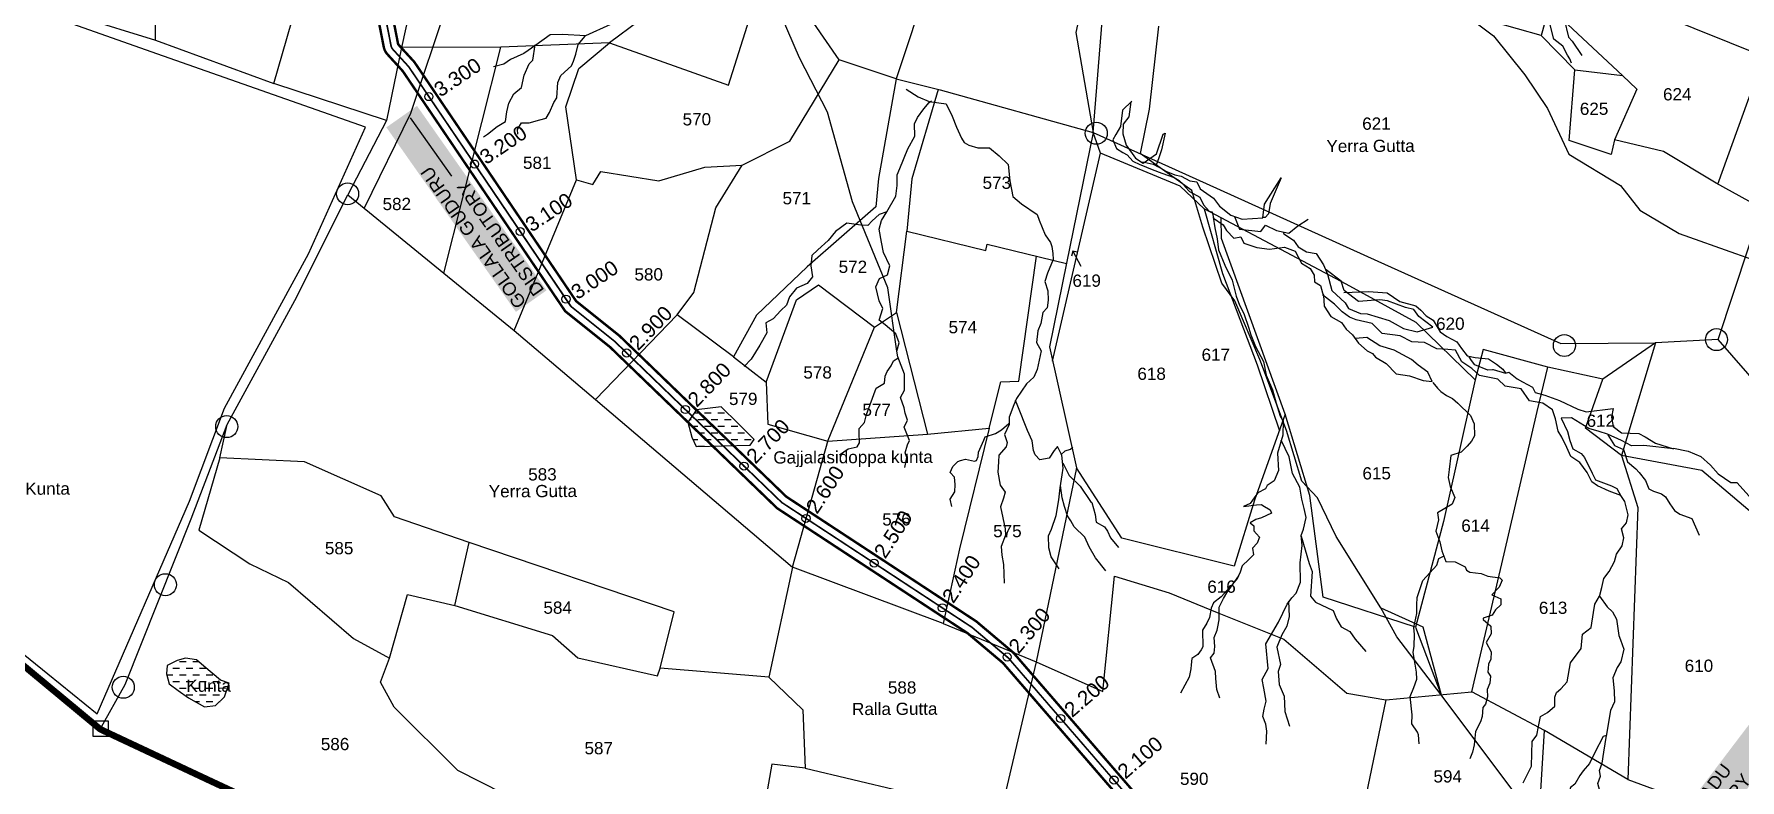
# Model space of a CAD drawing. Header units: inches. Extents: x 208632 to 221797, y 1591440 to 1598854.
# Drawn here: x 211073 to 213166, y 1592909 to 1593824 of the extents above; entities that cross this region are included whole.
import ezdxf
from ezdxf.enums import TextEntityAlignment as Align

# ---------------------------------------------------------------- set-up
doc = ezdxf.new("R2010")
doc.units = ezdxf.units.IN
doc.header["$LTSCALE"] = 15
doc.header["$MEASUREMENT"] = 0
doc.header["$PDMODE"] = 32
doc.header["$PDSIZE"] = 10
doc.linetypes.add('HIDDEN2', pattern=[0.1875, 0.125, -0.0625])
for name, color, linetype in [('BOUNDRY STONES', 240, 'Continuous'), ('CANAL1', 7, 'Continuous'), ('CSMark', 72, 'Continuous'), ('PAPER SIZE', 5, 'Continuous'), ('PLOTS', 7, 'Continuous'), ('PLOTS NO', 7, 'Continuous'), ('ROADS', 1, 'Continuous'), ('STREAMS', 4, 'Continuous'), ('STRUCTURE', 5, 'Continuous'), ('text2', 7, 'Continuous'), ('VILLAGE BOUNDRY', 5, 'Continuous')]:
    doc.layers.add(name, color=color, linetype=linetype)
doc.styles.add('FONT1', font='Arial')
doc.styles.get("Standard").update_dxf_attribs({"font": 'arial.ttf'})
doc.dimstyles.get("Standard").update_dxf_attribs({"dimtxt": 0.18, "dimasz": 0.18, "dimexe": 0.18, "dimexo": 0.0625, "dimgap": 0.09, "dimtad": 0, "dimtih": 1, "dimtoh": 1, "dimdec": 4, "dimzin": 0, "dimdsep": 46, "dimtxsty": 'Standard', "dimcen": 0.09, "dimadec": 0, "dimazin": 0, "dimtfac": 1, "dimtdec": 4, "dimtofl": 0, "dimtmove": 0, "dimatfit": 3, "dimfxl": 1, "dimtolj": 1, "dimtzin": 0, "dimarcsym": 0})
pattern_1 = [(0.239895, (173772.8955, 1588738.121), (8.136504, 8.2049252), [8.1707862, -8.1707862])]

# ---------------------------------------------------------------- blocks, each defined once
blk = doc.blocks.new('GGGGGFDGG')
at = {"layer": 'PLOTS NO', "color": 0}
for points in [[(17673.9, 8953.1), (17670.6, 8947.5), (17677, 8943.1)], [(17670.6, 8947.5), (17695.6, 8952)]]:
    blk.add_lwpolyline(points, dxfattribs=at)

msp = doc.modelspace()

# ---------------------------------------------------------------- hatches: boundary and pattern name
at = {"layer": 'STREAMS'}
h = msp.add_hatch(dxfattribs=at)
h.set_pattern_fill('DASH', color=4, scale=65.36629, angle=0.2399)
h.set_pattern_definition(pattern_1)
h.paths.add_polyline_path([(211885, 1593317.7), (211951.3, 1593319.5), (211956.3, 1593326.4), (211936.6, 1593346), (211915.9, 1593366.5), (211885.4, 1593362.9), (211874.9, 1593347.8), (211879.6, 1593329.2)])
h = msp.add_hatch(dxfattribs=at)
h.set_pattern_fill('DASH', color=4, scale=65.36629, angle=0.2399)
h.set_pattern_definition(pattern_1)
h.paths.add_polyline_path([(211235.1, 1593038.9), (211238.1, 1593026.5), (211249.5, 1593018.5), (211261.9, 1593009.6), (211281.6, 1592998.4), (211295.3, 1592999.9), (211306.2, 1593010.6), (211311.9, 1593027.4), (211301.3, 1593031), (211280.8, 1593048.5), (211271.9, 1593056.1), (211258.3, 1593058.3), (211248.2, 1593055.5), (211235.8, 1593049)])

# ---------------------------------------------------------------- linework, layer by layer
at = {"layer": 'BOUNDRY STONES'}
msp.add_lwpolyline([(211163.7, 1592981), (211144.5, 1592980.9), (211144.5, 1592962.3), (211163.8, 1592962.4)], close=True, dxfattribs=at)
for centre in [(212376.1, 1593702.1), (211457.2, 1593627.8), (213137.2, 1593449), (212950.5, 1593441.7), (211308.9, 1593342.3), (211233.7, 1593148.3), (211181.9, 1593022.5)]:
    msp.add_circle(centre, 13.5, dxfattribs=at)
at = {"layer": 'CANAL1', "color": 200, "linetype": 'ByBlock', "ltscale": 40, "const_width": 3}
for points in [[(212439.8, 1592846.2), (212261.7, 1593052.1), (212218.1, 1593088.8), (211984.4, 1593242.1), (211779.1, 1593440), (211724.3, 1593483.8), (211524.9, 1593778.4), (211506.2, 1593798.9, -0.137358), (211501.6, 1593808), (211491.7, 1593858.6)], [(212453.6, 1592857.8), (212274.3, 1593064.9), (212228.9, 1593103.2), (211995.6, 1593256.3), (211790.9, 1593453.6), (211737.7, 1593496.2), (211539.1, 1593789.6), (211519.3, 1593811.2), (211509.4, 1593861.7, 0.150114)]]:
    msp.add_lwpolyline(points, format="xyb", dxfattribs=at)
at = {"layer": 'CANAL1', "color": 1, "linetype": 'HIDDEN2', "ltscale": 5, "const_width": 2}
msp.add_lwpolyline([(212446.6, 1592852.1), (212268, 1593058.5), (212223.5, 1593096), (211990, 1593249.2), (211785, 1593446.8), (211731, 1593490), (211532, 1593784), (211512.9, 1593804.9, -0.137358), (211510.5, 1593809.7), (211500.6, 1593860, 0.150114)], format="xyb", dxfattribs=at)
at = {"layer": 'CSMark', "linetype": 'Continuous'}
for p in [(211557, 1593747.1), (211613, 1593664.3), (211669.1, 1593581.5), (211725.2, 1593498.6), (211799.7, 1593432.6), (211871.7, 1593363.2), (211943.7, 1593293.8), (212019.8, 1593229.6), (212103.4, 1593174.8), (212187.1, 1593119.9), (212266.6, 1593059.6), (212332.3, 1592984.2), (212397.7, 1592908.6)]:
    msp.add_point(p, dxfattribs=at)
at = {"layer": 'PLOTS'}
for points in [[(212372.3, 1593703.1), (212388.9, 1593910.7), (212393.7, 1594075.2), (212456.4, 1594170.7), (212351.5, 1594302.5), (212294, 1594335.8), (212261.1, 1594349.1), (212290.9, 1594434.3)], [(210914.2, 1594378.4), (210936.4, 1594352.9), (211029.5, 1594175.5), (211077.8, 1594080.6), (211121.6, 1593889.4), (211128.7, 1593845.1), (211221.6, 1593816.4), (211223.1, 1594061.7)], [(212045.8, 1594380.8), (212044.2, 1594315.9), (212067.5, 1594247.3), (212092.5, 1594227.3), (212133.2, 1594189.1), (212205, 1594105.6), (212210, 1594060.9), (212241.1, 1594050.3), (212279, 1593987.9), (212367.9, 1593903.8), (212350.9, 1593825.9), (212372.3, 1593703.1), (212339.6, 1593542.9), (212318.6, 1593440), (212351.8, 1593291.5), (212302.1, 1593053.7), (212254, 1592848.3), (212317.5, 1592848.9), (212309, 1592747.6)], [(211796.9, 1594102.9), (211794, 1594084.5), (211737.5, 1594069), (211734.4, 1594098.5), (211684, 1594096.3), (211656, 1594003.6), (211689, 1594006.2), (211631.5, 1593931.3), (211686.6, 1593912.7), (211695.6, 1593940.2), (211796.6, 1593909.9), (211846.4, 1593914.7), (211814.9, 1593839.9), (211778.6, 1593812.9), (211645.1, 1593807.6), (211523.3, 1593807.5), (211505, 1593717.6), (211366.7, 1593763.2), (211427, 1593971.6), (211549.8, 1593928.3), (211523.3, 1593807.5)], [(212921.9, 1593822), (212863.9, 1593838.3), (212695, 1594003.2), (212741.8, 1594084.8), (212834.8, 1594037.1), (212863.5, 1594105.5)], [(212239.8, 1594050.8), (212170.6, 1593889.9), (212130.4, 1593769), (212060.7, 1593792.2), (212029.3, 1593837.1)], [(212903.8, 1594065.9), (212950.8, 1593994.9), (212946.4, 1593909.5), (212921.9, 1593822), (212963.2, 1593779.8)], [(213195.4, 1593796.3), (213068.2, 1593847.5), (213076.7, 1593878.8), (212986.2, 1593921.2), (212963.7, 1593942), (212997.6, 1594049.9)], [(211575.5, 1593530.5), (211661.8, 1593460.2), (211738, 1593645.1), (211725.1, 1593734.7), (211741, 1593781.5), (211778.6, 1593812.9), (211924.8, 1593761.2), (211970.5, 1593906.2), (211923.1, 1593961.9)], [(213138.8, 1593639.8), (213249.4, 1593945.7)], [(213021.7, 1593773), (212954.9, 1593835.7), (212986.2, 1593921.2)], [(211221.6, 1593816.4), (211366.7, 1593763.2)], [(211505, 1593717.6), (211457.7, 1593626.4), (211575.5, 1593530.5), (211645.1, 1593807.6)], [(211738, 1593645.1), (211758.3, 1593639.3), (211767.9, 1593655.3), (211839.4, 1593643.8), (211895.5, 1593660.5), (211941.5, 1593662.8), (212000, 1593692.5), (212060.7, 1593792.2)], [(213139.2, 1593449.1), (213195.7, 1593619.5), (213176.8, 1593618.7), (213136.7, 1593641), (213072.3, 1593679.6), (213012.2, 1593694.1), (213007.8, 1593676.1), (212956.2, 1593693.2), (212963.2, 1593779.8), (213021.7, 1593773), (213039.3, 1593756.3), (213012.2, 1593694.1)], [(212130.4, 1593769), (212108.8, 1593646.8), (212105.4, 1593611.8), (212021.1, 1593538.4), (211958.9, 1593479), (211930.7, 1593428), (211861.8, 1593479.4), (211882.1, 1593506.6), (211909.3, 1593610.6), (211941.5, 1593662.8)], [(212130.4, 1593769), (212184.6, 1593755.3), (212372.3, 1593703.1)], [(212182.1, 1593755.9), (212149.6, 1593646), (212143.6, 1593581.9), (212240.3, 1593558.1), (212242.3, 1593566.2), (212339.5, 1593542.2)], [(212607.9, 1593357.3), (212529.9, 1593572.9), (212529.2, 1593598.5), (212508.3, 1593609.4), (212478.9, 1593637.3), (212381.4, 1593677.6), (212372.3, 1593703.1), (212511, 1593640.4), (212721.5, 1593545.4), (212946.1, 1593444), (213062.2, 1593445), (212997.5, 1593400.4), (212930.1, 1593415.3)], [(212322.5, 1593422.7), (212381.4, 1593677.6)], [(212244.7, 1593340.2), (212208, 1593192.2), (212188.3, 1593100.7), (212003.3, 1593170), (211974.3, 1593034.8), (211840.9, 1593046), (211858.1, 1593114.9), (211606.6, 1593200), (211514.9, 1593231.6), (211498.5, 1593257.4), (211404.5, 1593299), (211300.5, 1593304), (211309.5, 1593345), (211392.5, 1593497.1), (211457.7, 1593626.4)], [(212508.3, 1593609.4), (212531.1, 1593530.2), (212573.6, 1593418.1), (212600.7, 1593337)], [(212840.9, 1593399.5), (212768.6, 1593469.9), (212682.9, 1593516.8), (212529.2, 1593598.5)], [(211930.7, 1593428), (211971, 1593396.7), (212008.1, 1593497.7), (212035.2, 1593516), (212103.7, 1593464.1), (212131, 1593482.2), (212143.6, 1593581.9)], [(212131, 1593482.2), (212169.1, 1593333), (212244.7, 1593340.2), (212258.8, 1593397.2), (212281, 1593397.8), (212302.7, 1593551.3)], [(211661.8, 1593460.2), (211761.6, 1593375.4), (211861.8, 1593479.4)], [(211761.6, 1593375.4), (212003.3, 1593170), (212047.2, 1593325.8), (212103.7, 1593464.1)], [(213062.2, 1593445), (213020.4, 1593306.7), (212976.6, 1593340.4), (212997.5, 1593400.4)], [(213347.7, 1593108.6), (213429.2, 1593253.8), (213374.7, 1593263.9), (213281.1, 1593285), (213192.5, 1593388.2), (213139.2, 1593449.1), (213062.2, 1593445)], [(212188.3, 1593100.7), (212302.1, 1593053.7), (212384.1, 1593017.2), (212398.2, 1593158.6), (212465.3, 1593138.3), (212526.6, 1593113.5), (212606.4, 1593081.3), (212683.5, 1593015.4), (212731.2, 1593007.1), (212837.1, 1593016.8), (212876.6, 1593186), (212917.3, 1593360.6), (212930.1, 1593415.3), (212850.9, 1593436.7), (212840.9, 1593399.5), (212802.1, 1593225.8), (212767.9, 1593096.4), (212799.3, 1593013.3)], [(211971, 1593396.7), (211973, 1593345.3), (212046.8, 1593324.5), (212169.1, 1593333)], [(212767.9, 1593096.4), (212654.3, 1593133.2), (212638.3, 1593257.9), (212607.9, 1593357.3), (212570.2, 1593251.9), (212545.3, 1593171.2), (212407.2, 1593205.5), (212351.8, 1593291.5)], [(211153.7, 1592971), (211184.3, 1593025.8), (211265.4, 1593228.9), (211309.5, 1593345)], [(211300.5, 1593304), (211274.7, 1593215.1), (211337.2, 1593173.7), (211384.7, 1593151.1), (211464.5, 1593082.4), (211508.5, 1593058.1), (211530.6, 1593136.4), (211588.8, 1593122.9), (211606.6, 1593200)], [(213020.4, 1593306.7), (213040.6, 1593243.1), (213028.4, 1592909.4), (212926.1, 1592969.3), (212837.1, 1593016.8)], [(213028.4, 1592909.4), (213180.4, 1592853.2), (213305.4, 1592996.9), (213310.1, 1593027.7), (213324.3, 1593056.7), (213347.7, 1593108.6), (213252.2, 1593136.5), (213253.7, 1593174.1), (213119, 1593288.5), (213020.4, 1593306.7)], [(211588.8, 1593122.9), (211708.9, 1593086.1), (211739.9, 1593058.7), (211837.5, 1593036.5), (211840.9, 1593046)], [(211705.4, 1592863.3), (211592.7, 1592920.5), (211514.3, 1592998), (211497.5, 1593028.6), (211508.5, 1593058.1)], [(211974.3, 1593034.8), (212015.9, 1592994.8), (212018.7, 1592923.2), (212194.2, 1592881.7), (212254, 1592848.3)], [(212731.2, 1593007.1), (212707.4, 1592890.8)], [(212917.7, 1592828.3), (212926.1, 1592969.3)], [(212018.7, 1592923.2), (211977.9, 1592928), (211954.1, 1592792.9)]]:
    msp.add_lwpolyline(points, dxfattribs=at)
at = {"layer": 'ROADS', "color": 1}
for points in [[(212131.3, 1593434.8), (212120.3, 1593512.6), (212076.7, 1593617.9), (212046.3, 1593728), (212011.8, 1593794.5), (211941.5, 1593958), (211845, 1594079), (211787.9, 1594130.6), (211715.1, 1594247.1), (211660.3, 1594360.5), (211635.7, 1594455.6), (211671.3, 1594649.3), (211702.4, 1594869.4), (211704.4, 1594936)], [(211746.7, 1594196.4), (211735.4, 1594170.6), (211710.9, 1594122.8), (211676.6, 1594101.2), (211626.5, 1593993.2), (211579, 1593859.7), (211534.4, 1593726.3), (211477.6, 1593610.3)], [(212455.2, 1594150.9), (212569.3, 1594062.7), (212672.9, 1593964.8), (212775.8, 1593887.5), (212863.7, 1593821.6), (212901.9, 1593773.9), (212929.8, 1593732.4), (212956, 1593676.3), (213019.2, 1593638), (213042.9, 1593607.9), (213091.4, 1593579.3), (213160.5, 1593554.7), (213181.2, 1593547.3), (213195.2, 1593522.7), (213245.1, 1593491.3), (213376.8, 1593427), (213491.1, 1593371.2), (213592.2, 1593329), (213732.5, 1593310), (213828.6, 1593296.9), (213953.3, 1593256.6)], [(210916.1, 1593179.2), (211089.4, 1593038.8), (211150, 1592989.7), (211263.4, 1593250.6), (211306, 1593364.7), (211409.4, 1593554.2), (211479.3, 1593709.7), (211231.2, 1593796.8), (211111.7, 1593838.7), (211088.4, 1593995.5), (211051, 1594102.8)], [(212452.6, 1593833.6), (212441.1, 1593731.5), (212429.8, 1593677.1)], [(212725.2, 1593119.8), (212670.6, 1593207.4), (212647.5, 1593254.9), (212628.3, 1593275.2), (212609.4, 1593337.5), (212576.9, 1593424.4), (212546.1, 1593496.6), (212530.1, 1593518.4), (212506.8, 1593587.1), (212493.5, 1593631.9), (212429.8, 1593677.1)], [(213100.4, 1592598.1), (213080.3, 1592647), (212989.8, 1592758.7), (212799.3, 1593013.3), (212745, 1593084.2), (212725.2, 1593119.8), (212777, 1593096.7), (212799.3, 1593013.3)]]:
    msp.add_lwpolyline(points, dxfattribs=at)
at = {"layer": 'STREAMS'}
for points in [[(212959.3, 1593788), (212957.1, 1593793.3), (212954.3, 1593797.9), (212948.7, 1593808.8), (212937.4, 1593817.4), (212933, 1593835.1), (212938.5, 1593851.3), (212942.2, 1593870.2), (212950.8, 1593896.3), (212956.3, 1593907.4), (212957.1, 1593942.8), (212955.1, 1593969.5), (212960.6, 1593985), (212953.7, 1594004.9), (212946.2, 1594016.7), (212930.6, 1594045), (212919, 1594060.8), (212912.1, 1594072.2)], [(212950.3, 1593842), (212955.6, 1593820.1), (212960, 1593814.9), (212972.1, 1593797.4)]]:
    msp.add_lwpolyline(points, dxfattribs=at)
at = {"layer": 'STREAMS', "color": 4}
for points in [[(211779.7, 1593835.5), (211749.2, 1593821.8), (211720.8, 1593823.3), (211705.7, 1593822.7), (211688.2, 1593810.3), (211673.7, 1593799.9), (211657.3, 1593792.6), (211649, 1593786.7), (211636.5, 1593783.6)], [(211666.1, 1593700.8), (211665.8, 1593706.7), (211670.5, 1593714.8), (211679.9, 1593714.8), (211693.3, 1593718.5), (211701.1, 1593720.7), (211705.2, 1593727.4), (211710.4, 1593739.7), (211714, 1593745.5), (211715.4, 1593764.2), (211718.9, 1593773.1), (211732, 1593784.8), (211734.4, 1593790.7), (211737.2, 1593799.3), (211740.2, 1593810.8), (211748.8, 1593821.4)], [(211624, 1593697.9), (211628.8, 1593701.2), (211641, 1593710.2), (211651, 1593716.6), (211652.6, 1593728.3), (211655.3, 1593738.9), (211661.1, 1593750.6), (211670.6, 1593758.2), (211673.8, 1593773.5), (211679.9, 1593787.4), (211684.6, 1593791.6), (211687.6, 1593810.5)], [(212142.7, 1593756.3), (212157.5, 1593746.9), (212171, 1593741.2), (212192, 1593738.2), (212199.2, 1593723), (212204.7, 1593709.6), (212210.5, 1593696.2), (212214.1, 1593690.9), (212219.5, 1593687.3), (212230.7, 1593684.2), (212245, 1593684.3), (212256.7, 1593674.5), (212267.9, 1593663.8), (212269.8, 1593643.7), (212273.5, 1593624.5), (212284.2, 1593615.5), (212303.4, 1593602.4), (212305.9, 1593595.4), (212309.6, 1593586.7), (212313.5, 1593577.5), (212319.8, 1593568), (212321.7, 1593563), (212322.9, 1593554.6), (212323.2, 1593547.4), (212316, 1593530.3), (212313, 1593520.2), (212316.4, 1593508.7), (212317, 1593497.5), (212315.9, 1593488), (212310.6, 1593482.1), (212308.1, 1593468.9), (212304.2, 1593459.6), (212302.6, 1593445.6), (212308.6, 1593435.3), (212303.3, 1593412.3), (212299.4, 1593402.8), (212290.5, 1593394.6), (212278, 1593376.6), (212274.9, 1593368.9), (212269.1, 1593353.7), (212269.1, 1593345), (212263.3, 1593332.4), (212266.7, 1593322.9), (212265.6, 1593317.6), (212256.4, 1593307.2), (212256.1, 1593299.1), (212255.4, 1593286.5), (212257.9, 1593270.5), (212264.4, 1593261.8), (212262.2, 1593254.3), (212258.6, 1593243.9), (212264.3, 1593216.9), (212264.6, 1593209.1), (212259.4, 1593195.3), (212260.3, 1593184.4), (212262, 1593173.2), (212263.2, 1593150)], [(212141.2, 1593291.9), (212143.6, 1593304.2), (212141.4, 1593310.1), (212144.4, 1593320), (212146.9, 1593325), (212140.1, 1593341.6), (212144.3, 1593350), (212141.4, 1593358.7), (212140.3, 1593365.4), (212135.7, 1593378), (212140.5, 1593387), (212140.7, 1593401.1), (212140.7, 1593406.4), (212132.7, 1593427.8), (212131.3, 1593434.8), (212134.1, 1593445), (212130.1, 1593455.9), (212116.8, 1593467.1), (212109.8, 1593472.9), (212114.2, 1593487), (212109.4, 1593496.5), (212105.7, 1593513.9), (212110.1, 1593524), (212119.7, 1593528.3), (212122.7, 1593539.4), (212114.8, 1593555.9), (212112.5, 1593568.5), (212109.6, 1593584.3), (212112.4, 1593594.9), (212119.1, 1593605.6), (212129.9, 1593625), (212131.6, 1593638.2), (212131.5, 1593651.1), (212134.9, 1593658.7), (212144.9, 1593682.9), (212153.5, 1593698.6), (212152.9, 1593713.5), (212156.5, 1593721.3), (212164.6, 1593732), (212170.8, 1593739.9), (212173.9, 1593741.9)], [(212419.7, 1593741.4), (212408.2, 1593730.6), (212405.7, 1593710.6), (212400.1, 1593700.4), (212396.2, 1593694.1), (212401, 1593683.4), (212408.7, 1593678.4), (212414, 1593675.6), (212420.9, 1593668), (212429.6, 1593663.8), (212430.8, 1593663.2), (212444.7, 1593657.6), (212456.6, 1593653.1), (212471.6, 1593647.8), (212477.8, 1593644.2), (212482.6, 1593639.7), (212485.2, 1593636.3), (212490.3, 1593630.7), (212503.1, 1593623.7), (212507.6, 1593614.4), (212514.4, 1593606.5), (212518.1, 1593605.6), (212520.1, 1593598), (212531.8, 1593589.6), (212535.7, 1593582.8), (212544.8, 1593573.5), (212553.3, 1593575), (212557, 1593567.4), (212572.9, 1593562.1), (212588.7, 1593559.9), (212607.1, 1593562.5), (212620.1, 1593557.5), (212627.7, 1593542.6), (212638.5, 1593536.1), (212643.6, 1593528), (212643.9, 1593520), (212651.3, 1593515.5), (212653.6, 1593506.2), (212654.7, 1593503.4), (212655.6, 1593489.9), (212663.9, 1593477.2), (212676.9, 1593469.9), (212682.6, 1593461.7), (212690.3, 1593455), (212697.7, 1593444.8), (212708.4, 1593435.2), (212715, 1593431.9), (212718.9, 1593427.4), (212731.7, 1593419.5), (212744.2, 1593406.9), (212760.6, 1593404.7), (212777.3, 1593398.8), (212788.3, 1593397.4), (212782.9, 1593409), (212771, 1593417.7), (212762.8, 1593424.5), (212741.5, 1593436), (212724.2, 1593441.2), (212708.1, 1593451.4), (212694, 1593450.2)], [(212418.6, 1593740.8), (212416.1, 1593722.3), (212409.1, 1593713.2), (212408.6, 1593701.6), (212412.6, 1593687.7), (212424.3, 1593671.5), (212433.7, 1593665.6), (212449.8, 1593677), (212458.3, 1593701.2), (212460.5, 1593702.3), (212456.1, 1593681.6), (212452.7, 1593671.9), (212449.6, 1593663.1), (212461.3, 1593655.8), (212472.4, 1593651.3), (212480.4, 1593649.3), (212490.9, 1593643.7), (212499.4, 1593642.6), (212503.4, 1593633.8), (212515.7, 1593625.4), (212520, 1593622.3), (212527.1, 1593612.6), (212541.1, 1593601.6), (212555, 1593596.9), (212580.6, 1593598.4), (212582.5, 1593615.1), (212602.8, 1593647.6), (212589.6, 1593616), (212587.4, 1593603.2), (212583.1, 1593598.7), (212579.7, 1593598.7)], [(212432, 1593666.7), (212434.8, 1593666.8), (212445.9, 1593664.2), (212451.9, 1593660.9)], [(212119.2, 1593605.8), (212109.8, 1593602.6), (212100.9, 1593594.5), (212095.5, 1593589.1), (212086.9, 1593589.5), (212069.9, 1593591.7), (212056, 1593581.7), (212047, 1593570.5), (212034.5, 1593559.2), (212026.9, 1593552), (212025.6, 1593539.4), (212027.9, 1593525.9), (212021.2, 1593517.8), (212008.2, 1593511.9), (211999.7, 1593501.6), (211995.7, 1593491.2), (211989, 1593484.5), (211979.6, 1593474.5), (211970.6, 1593469.6), (211971.6, 1593457.4), (211963.1, 1593442.1), (211952.4, 1593425), (211943.9, 1593416)], [(212519.4, 1593599.2), (212521.7, 1593585.9), (212524.5, 1593572.7), (212525.9, 1593559), (212533.7, 1593540.4), (212543, 1593521.7), (212547.6, 1593502.1), (212551.8, 1593491.2), (212557.3, 1593481.2), (212563.3, 1593462.9), (212565.6, 1593454.7), (212571.6, 1593440.6), (212581.3, 1593422), (212584.5, 1593405.5), (212592.4, 1593387.3), (212597, 1593370.9), (212601.6, 1593355), (212605.3, 1593349.1), (212604.9, 1593331.7), (212598.6, 1593309.8), (212599.8, 1593288.3), (212594.4, 1593275.7), (212585.9, 1593270), (212583.6, 1593266), (212574.5, 1593260.8), (212570.5, 1593256.2), (212564.8, 1593247.9), (212556.8, 1593244.1), (212572.5, 1593246.2), (212578.8, 1593246.5), (212580.3, 1593245.4), (212589.4, 1593240.3), (212590.9, 1593236), (212578.6, 1593230.5), (212571.8, 1593228.2), (212564.9, 1593224.2), (212569.2, 1593220.5), (212569.2, 1593214.2), (212572.7, 1593210.5), (212576.4, 1593206.8), (212573.3, 1593199.3), (212567.9, 1593193.3), (212569.1, 1593184.8), (212563.4, 1593179.3), (212555.1, 1593171.6), (212552.8, 1593163.6), (212548.6, 1593154.7), (212529.2, 1593133.5), (212520.1, 1593126), (212517, 1593119.7), (212514.8, 1593108), (212511.9, 1593101.1), (212506.2, 1593092.5), (212506.9, 1593072.2), (212504.6, 1593068.2), (212500.6, 1593062.7), (212493.2, 1593057.6), (212492.4, 1593049.8), (212491.9, 1593045), (212489.9, 1593034.7), (212479.4, 1593015.2)], [(212545.7, 1593600), (212552, 1593584.4), (212578.1, 1593581.4), (212583.8, 1593589.4), (212597.4, 1593582.9), (212612.2, 1593579.6), (212623.5, 1593588.4), (212636, 1593596.7)], [(212605.1, 1593581.3), (212606.3, 1593578.7), (212617.9, 1593571.1), (212623.6, 1593562.9), (212634.2, 1593556.7), (212645.8, 1593554.7), (212655, 1593540.9), (212659.9, 1593529.3), (212665.3, 1593509.1), (212681.6, 1593494.1), (212685.6, 1593487.1), (212700.1, 1593480.9), (212708.6, 1593480.6), (212722, 1593476.4), (212735.4, 1593472.5), (212742.8, 1593468.3), (212753, 1593462.6), (212769.8, 1593458.5), (212789.1, 1593464.2), (212772, 1593477.2), (212765.7, 1593485.7), (212755.5, 1593488.5), (212733.3, 1593496.6), (212724.2, 1593497.7), (212697.8, 1593495.9), (212680.4, 1593509.2), (212676.7, 1593520.8), (212658.1, 1593534.4)], [(212993.8, 1593134), (212996.5, 1593144.8), (212999.1, 1593156.1), (213005.6, 1593164.4), (213012, 1593176.9), (213014.6, 1593185.7), (213021.3, 1593196), (213023.3, 1593205.6), (213020.4, 1593216.7), (213026.6, 1593224.1), (213028.6, 1593234), (213024.5, 1593250.5), (213019.7, 1593257.8), (213005.4, 1593263.1), (212991.2, 1593269.5), (212984.4, 1593274.6), (212978.3, 1593285.9), (212969.5, 1593298.4), (212958.4, 1593305.7), (212953.5, 1593316.5), (212947.2, 1593329.2), (212942.9, 1593336.6), (212939.7, 1593351.9), (212936, 1593362.7), (212924, 1593370.9), (212907.8, 1593373.9), (212897.5, 1593388.7), (212877.9, 1593392), (212868.8, 1593400.5), (212846.3, 1593404.9), (212836.9, 1593413.7), (212824.7, 1593421.8), (212816.7, 1593436), (212807.3, 1593436.8), (212793.9, 1593437.6), (212778.8, 1593445.6), (212763.5, 1593446.1), (212748.9, 1593453.4), (212726.8, 1593456.5), (212714.5, 1593468.6), (212694.9, 1593473.1), (212686.9, 1593476.5), (212677.8, 1593483), (212668.4, 1593492.6), (212653.8, 1593504.1)], [(212679.8, 1593506.9), (212710.2, 1593507.9), (212733, 1593506.3), (212748.6, 1593495.6), (212768.2, 1593490.2), (212774.2, 1593485.2), (212780.8, 1593478.1), (212789.3, 1593473), (212798.2, 1593458.6), (212806.2, 1593452.9), (212818.7, 1593446.2), (212824.1, 1593438), (212831, 1593428.9), (212841.2, 1593427), (212857.4, 1593425.3), (212867.4, 1593418.8), (212874.8, 1593412.6), (212878.6, 1593407.2), (212863.5, 1593411.9), (212862.1, 1593411.9), (212856.7, 1593411.6), (212840.8, 1593418.1), (212836.5, 1593423.4), (212833.6, 1593428)], [(212061.1, 1593307.7), (212071.5, 1593315.1), (212082.5, 1593317.6), (212085.3, 1593322.4), (212085.2, 1593334.8), (212085.2, 1593339.9), (212091.6, 1593347.2), (212094.1, 1593357.1), (212106.1, 1593389.3), (212116.2, 1593395.6), (212116.8, 1593404.3), (212119.3, 1593409.9), (212124.3, 1593416.7), (212127.1, 1593422.9), (212132.7, 1593426.3)], [(212878.4, 1593407.7), (212882.3, 1593409.1), (212892.6, 1593400.9), (212899.2, 1593397.3), (212911.4, 1593390.8), (212914.8, 1593384), (212926.5, 1593380.9), (212944.4, 1593374.2), (212967.2, 1593363.5), (212977.1, 1593360.4), (213010.4, 1593364.5), (213008.4, 1593353.7), (213010.2, 1593342.4), (213020.7, 1593334.5), (213041.7, 1593333.7), (213049.7, 1593329.8), (213062.2, 1593322.1), (213084.4, 1593315.1), (213048, 1593319), (213032.7, 1593318.6), (213020.5, 1593325.1), (213003.4, 1593333), (212993.4, 1593336.3), (212980.6, 1593340), (212959.3, 1593353.2), (212946.5, 1593352.6), (212954.2, 1593336.2), (212957.4, 1593325.1), (212960.9, 1593314.9), (212971.1, 1593309.3), (212975.4, 1593304.5), (212984.6, 1593285.2), (212988.8, 1593277), (213008.2, 1593269.5), (213014.8, 1593266.4), (213019.6, 1593257.3)], [(212789, 1593396.5), (212794.9, 1593389.2), (212798.9, 1593385.5), (212806, 1593380.2), (212813.4, 1593376.8), (212819.9, 1593370.9), (212835.2, 1593356), (212839.8, 1593345.6), (212840.1, 1593331.1), (212836.5, 1593324.3), (212831.1, 1593318.1), (212823.8, 1593310.7), (212811.1, 1593306.7), (212809.2, 1593289.5), (212807.8, 1593279.9), (212810.4, 1593268.7), (212816.1, 1593255.1), (212812.8, 1593246.9), (212794.7, 1593236.4), (212795.9, 1593227.9), (212792.8, 1593214.1), (212797.7, 1593200.8), (212800.3, 1593189.8), (212804.9, 1593176.8), (212816.5, 1593176.3), (212828.9, 1593170.1), (212830.4, 1593166.2), (212834.6, 1593163.7), (212848.2, 1593162), (212856.7, 1593158.7), (212871.1, 1593156.7), (212874, 1593153.9), (212870.3, 1593145.2), (212861.3, 1593136), (212872.6, 1593130.9), (212872.4, 1593123.6), (212865.9, 1593117.6), (212862, 1593110.8), (212851, 1593107.1), (212850.7, 1593105.4), (212860.3, 1593097.3), (212860.7, 1593088.2), (212854.5, 1593077.4), (212860.8, 1593065.9), (212860.2, 1593057.1), (212857.4, 1593051), (212856.6, 1593040.8), (212859.7, 1593036.1), (212858.9, 1593027.3), (212855.6, 1593019.6), (212856.2, 1593010.9), (212853.9, 1593001.6), (212850.6, 1592997.6), (212849.5, 1592986.8), (212847.5, 1592980.1), (212841.4, 1592968.4), (212839.7, 1592952), (212837.8, 1592942.7), (212834.4, 1592934.6)], [(211885, 1593317.7), (211951.3, 1593319.5), (211956.3, 1593326.4), (211936.6, 1593346), (211915.9, 1593366.5), (211885.4, 1593362.9), (211874.9, 1593347.8), (211879.6, 1593329.2), (211885, 1593317.7)], [(212330.4, 1593167.6), (212320.8, 1593182.4), (212318, 1593193.6), (212317.6, 1593208.4), (212320.9, 1593216.3), (212326.8, 1593233.1), (212330, 1593252.5), (212331.9, 1593267.3), (212334.1, 1593283), (212335.5, 1593291.1), (212333.7, 1593307.1), (212328.6, 1593318), (212324.5, 1593312.9), (212318.1, 1593303.7), (212306.9, 1593301.4), (212301.2, 1593307.5), (212299.2, 1593313.1), (212297.2, 1593324.9), (212291.6, 1593337.4), (212279.7, 1593367.2), (212277.1, 1593374.2)], [(212198.6, 1593244.2), (212196.6, 1593253.2), (212202.5, 1593262.2), (212203, 1593271.1), (212202.1, 1593280.4), (212196.8, 1593286), (212199.8, 1593293.2), (212206.3, 1593299.4), (212209.6, 1593300.6), (212215.5, 1593302.3), (212226.4, 1593299.8), (212228.9, 1593300.6), (212230.9, 1593305.7), (212231.7, 1593311), (212238.1, 1593325.6), (212239.8, 1593329.8), (212252.3, 1593333.8), (212259.6, 1593338.3), (212268.8, 1593345.9)], [(212332.6, 1593307.7), (212337.9, 1593312.5), (212344.4, 1593314.4), (212347.2, 1593317)], [(212584.7, 1592952.7), (212585.4, 1592968.7), (212584, 1592977.3), (212580.5, 1592986.7), (212581.9, 1592995.8), (212584.7, 1593005.3), (212581.8, 1593021.3), (212579.8, 1593031.8), (212587.1, 1593045.3), (212584.1, 1593075.9), (212599.8, 1593102.2), (212610.2, 1593124.6), (212615.9, 1593132), (212621.3, 1593137.8), (212626.7, 1593151.3), (212626.1, 1593175.1), (212628.8, 1593196.5), (212627.6, 1593208.8), (212630.2, 1593216.5), (212633.6, 1593230.8), (212631.2, 1593241.7), (212628.3, 1593253.4), (212625.7, 1593268.1), (212617, 1593284.6), (212612.9, 1593305.2), (212603.1, 1593325.7)], [(213004, 1593332.2), (213012, 1593319.2), (213023.1, 1593314.1), (213028, 1593299.1), (213038.2, 1593290.6), (213042.2, 1593286.1), (213049.9, 1593276.2), (213054, 1593266), (213059.9, 1593262.9), (213069.6, 1593259.8), (213074.7, 1593255.9), (213079.9, 1593247.4), (213085.6, 1593239.4), (213092.2, 1593234.7), (213106.9, 1593229.6), (213115.8, 1593209.2)], [(213084.5, 1593315.8), (213102.4, 1593312.2), (213117.8, 1593305.5), (213130, 1593295), (213139.2, 1593284.3), (213154.9, 1593273.5), (213162.2, 1593273.6), (213177.1, 1593256.9), (213194.5, 1593244.2), (213210.4, 1593230.3), (213226.1, 1593225.9), (213230.3, 1593223), (213245.4, 1593213.7), (213252.6, 1593206.1), (213256.9, 1593197.3), (213267.1, 1593187.1), (213275.7, 1593173.6), (213278.6, 1593168.2), (213290.6, 1593144.9)], [(212334.9, 1593297.9), (212342.6, 1593282.2), (212356.3, 1593269.1), (212368.8, 1593250.4), (212370.7, 1593249), (212374.7, 1593234.5), (212376.1, 1593225), (212386.3, 1593219.1), (212389.9, 1593214.1), (212393.6, 1593205.7), (212403.2, 1593194)], [(212387.9, 1593165.3), (212375.2, 1593181.3), (212367.3, 1593194.7), (212361.9, 1593206.7), (212349, 1593219.2), (212345, 1593226.8), (212340.8, 1593232.9), (212337.1, 1593244.1), (212334, 1593255), (212332, 1593269.9)], [(212627.6, 1593207.8), (212632.3, 1593190.9), (212637.5, 1593174.1), (212641, 1593164.4), (212639.1, 1593134.1), (212644.9, 1593126.7), (212666.6, 1593116.6), (212671, 1593106.3), (212676.5, 1593096.6), (212687.3, 1593090.7), (212693.7, 1593081.6), (212706.9, 1593066.2)], [(212772.1, 1592953), (212771.3, 1592964), (212770.1, 1592967.4), (212763.3, 1592977.5), (212763.8, 1592988.6), (212761.2, 1593011.1), (212765.9, 1593022.1), (212769.6, 1593032.3), (212769.2, 1593040.8), (212767.2, 1593050.7), (212764.9, 1593065.3), (212766, 1593073), (212766.5, 1593087.4), (212765.6, 1593095.9), (212769.5, 1593112.8), (212769.5, 1593123.6), (212770, 1593132.6), (212774.4, 1593145.9), (212776.7, 1593153.3), (212794.1, 1593172.1), (212796.6, 1593180.6), (212802.3, 1593183.5)], [(212527.5, 1593009.1), (212524, 1593019.7), (212522.8, 1593033.1), (212522.5, 1593042), (212516.4, 1593058.5), (212520.7, 1593064.5), (212521.5, 1593072.3), (212520.9, 1593083.7), (212524.3, 1593092.6), (212525.4, 1593096.6), (212526.8, 1593105.1), (212526.7, 1593120.9), (212532.1, 1593131.2), (212536.4, 1593138.3), (212551.1, 1593159.3)], [(212612, 1593128.1), (212612.9, 1593109.2), (212609.8, 1593097.5), (212603.6, 1593086.9), (212597.6, 1593071.7), (212602, 1593050.3), (212599.2, 1593041.7), (212600.4, 1593025.7), (212606.7, 1593011.5), (212607.4, 1592992.9), (212613.2, 1592974.8)], [(212900.1, 1592905.3), (212910.3, 1592925.8), (212910.5, 1592941.2), (212911, 1592955.9), (212916.9, 1592963.9), (212918.6, 1592974.4), (212921.1, 1592986.6), (212929.6, 1592991.5), (212938.6, 1592999.2), (212938.9, 1593010.5), (212940.8, 1593015.9), (212946.2, 1593020.5), (212954.1, 1593029.1), (212958, 1593052.4), (212971, 1593070.2), (212972.6, 1593087.5), (212983.4, 1593095.8), (212986.2, 1593114), (212987.8, 1593124.5), (212993.5, 1593134.4), (213003.2, 1593121.1), (213009.5, 1593114.9), (213014.6, 1593105.9), (213017.5, 1593086), (213019.3, 1593080.6), (213023.3, 1593069.3), (213019.9, 1593053.7), (213015.4, 1593046.8), (213010.1, 1593034), (213011.6, 1593018.1), (213012.2, 1593004.8), (213007.1, 1592994), (213001.6, 1592962.6)], [(211235.1, 1593038.9), (211238.1, 1593026.5), (211249.5, 1593018.5), (211261.9, 1593009.6), (211281.6, 1592998.4), (211295.3, 1592999.9), (211306.2, 1593010.6), (211311.9, 1593027.4), (211301.3, 1593031), (211280.8, 1593048.5), (211271.9, 1593056.1), (211258.3, 1593058.3), (211248.2, 1593055.5), (211235.8, 1593049), (211235.1, 1593038.9)], [(212994.7, 1592846.1), (212991.5, 1592855.2), (212993.1, 1592870.5), (212994.8, 1592883.9), (212994.8, 1592892.4), (212991.6, 1592904.6), (212995, 1592913.4), (212993.8, 1592920.2), (212996.9, 1592929.3), (212998.8, 1592942.7), (213002.1, 1592963.1), (212998.2, 1592962), (212988, 1592942.6), (212981.3, 1592929), (212973.6, 1592919.8), (212969.4, 1592914.4), (212963.5, 1592903.6), (212958.1, 1592899.6), (212955.3, 1592888.3), (212935.4, 1592880.2), (212930.4, 1592870.8)]]:
    msp.add_lwpolyline(points, dxfattribs=at)
at = {"layer": 'text2', "linetype": 'Continuous'}
msp.add_lwpolyline([(211500, 1593863), (211511, 1593807), (211532, 1593784), (211731, 1593490), (211785, 1593446.8), (211990, 1593249.2), (212223.5, 1593096), (212268, 1593058.5), (212448, 1592850.5)], dxfattribs=at)
at = {"layer": 'VILLAGE BOUNDRY', "linetype": 'HIDDEN2', "ltscale": 8, "const_width": 8}
msp.add_lwpolyline([(211407.7, 1592852.3), (211292.9, 1592905.7), (211153.7, 1592971), (211017.6, 1593083.9)], dxfattribs=at)

# ---------------------------------------------------------------- block references
at = {"layer": 'PLOTS NO', "xscale": 0.817078623720784, "yscale": 0.817078623720784, "zscale": 0.817078623720784, "rotation": 288.2198516775701}
msp.add_blockref('GGGGGFDGG', (200888.7, 1604985.9), dxfattribs=at)

# ---------------------------------------------------------------- texts
at = {"layer": 'CSMark', "color": 1, "linetype": 'Continuous', "style": 'FONT1'}
for s, rotation, p in [('3.300', 34.0929, (211566.1, 1593753.2)), ('3.300', 34.0929, (211566.1, 1593753.2)), ('3.300', 34.0929, (211566.1, 1593753.2)), ('3.200', 34.0929, (211622.2, 1593670.4)), ('3.200', 34.0929, (211622.2, 1593670.4)), ('3.200', 34.0929, (211622.2, 1593670.4)), ('3.100', 34.0929, (211678.2, 1593587.6)), ('3.100', 34.0929, (211678.2, 1593587.6)), ('3.100', 34.0929, (211678.2, 1593587.6)), ('3.000', 34.0929, (211734.3, 1593504.8)), ('3.000', 34.0929, (211734.3, 1593504.8)), ('3.000', 34.0929, (211734.3, 1593504.8)), ('2.900', 46.053, (211807.3, 1593440.6)), ('2.800', 46.053, (211879.3, 1593371.2)), ('2.800', 46.053, (211879.3, 1593371.2)), ('2.800', 46.053, (211879.3, 1593371.2)), ('2.700', 46.053, (211951.3, 1593301.8)), ('2.600', 56.731, (212025.9, 1593238.8)), ('2.600', 56.731, (212025.9, 1593238.8)), ('2.600', 56.731, (212025.9, 1593238.8)), ('2.500', 56.731, (212109.5, 1593184)), ('2.500', 56.731, (212109.5, 1593184)), ('2.500', 56.731, (212109.5, 1593184)), ('2.400', 56.731, (212193.1, 1593129.1)), ('2.400', 56.731, (212193.1, 1593129.1)), ('2.400', 56.731, (212193.1, 1593129.1)), ('2.300', 49.8793, (212273.7, 1593068.1)), ('2.300', 49.8793, (212273.7, 1593068.1)), ('2.300', 49.8793, (212273.7, 1593068.1)), ('2.200', 40.8724, (212340.6, 1592991.4)), ('2.200', 40.8724, (212340.6, 1592991.4)), ('2.200', 40.8724, (212340.6, 1592991.4)), ('2.100', 40.8724, (212406, 1592915.8)), ('2.100', 40.8724, (212406, 1592915.8)), ('2.100', 40.8724, (212406, 1592915.8))]:
    msp.add_text(s, height=18, rotation=rotation, dxfattribs=at).set_placement(p, align=Align.MIDDLE_LEFT)
at = {"layer": 'PLOTS NO'}
for s, p in [('624', (213071.6, 1593742.4)), ('625', (212969.5, 1593724.6)), ('570', (211868.4, 1593711.7)), ('621', (212702.4, 1593706.4)), ('Yerra Gutta', (212658.5, 1593678.9)), ('581', (211672.5, 1593658.3)), ('571', (211991, 1593614.9)), ('573', (212236.5, 1593633.8)), ('582', (211500.2, 1593607.8)), ('572', (212059.9, 1593530.7)), ('580', (211809.3, 1593521.4)), ('619', (212346.8, 1593513.7)), ('574', (212194.8, 1593456.7)), ('620', (212793.1, 1593460.9)), ('617', (212505.3, 1593422.9)), ('578', (212016.6, 1593401.1)), ('618', (212426.5, 1593399.5)), ('579', (211925.3, 1593368.7)), ('577', (212089.1, 1593355.3)), ('612', (212977.8, 1593341.9)), ('Gajjalasidoppa kunta', (211979.7, 1593296.9)), ('Chengalreddigari pedda Kunta', (210832.2, 1593257.6)), ('583', (211678.9, 1593276.1)), ('615', (212702.7, 1593277.4)), ('Yerra Gutta', (211630.5, 1593255.4)), ('576', (212113.4, 1593220.9)), ('575', (212249.5, 1593206.5)), ('614', (212824, 1593213.2)), ('585', (211429.4, 1593185.5)), ('616', (212512.3, 1593138.3)), ('584', (211697.6, 1593112.6)), ('613', (212919.2, 1593112.4)), ('610', (213098.2, 1593041.3)), ('Kunta', (211259.3, 1593016.8)), ('588', (212120.3, 1593014.6)), ('Ralla Gutta', (212076.3, 1592988.3)), ('586', (211424.4, 1592945.2)), ('587', (211748, 1592940.2)), ('590', (212478.8, 1592902.6)), ('594', (212789.9, 1592905.6))]:
    msp.add_text(s, height=15, rotation=0.2399, dxfattribs=at).set_placement(p)
at = {"layer": 'STRUCTURE', "color": 5, "char_height": 16, "width": 273.397, "attachment_point": 1, "style": 'FONT1', "bg_fill": 1, "box_fill_scale": 1.1, "bg_fill_color": 7, "bg_fill_true_color": 16777215, "bg_fill_transparency": 0}
for s, insert, rotation in [('{\\C1;GOLLALA GUDURU  DISTRIBUTORY}', (211664.2, 1593485.2), 125.0744), ('{\\C1;ALAVALAPADU DISTRIBUTORY}', (213046.2, 1592801.8), 52.7598)]:
    msp.add_mtext(s, dxfattribs=dict(at, insert=insert, rotation=rotation))

# ---------------------------------------------------------------- leaders
at = {"layer": 'PAPER SIZE', "color": 1}
msp.add_leader([(211534.2, 1593720.9), (211584.9, 1593649.4)], dimstyle='Standard', override={"dimasz": 40, "dimgap": 0.09, "dimtad": 0, "dimtfill": 2, "dimtfillclr": 5}, dxfattribs=at)

doc.saveas('drawing.dxf')
